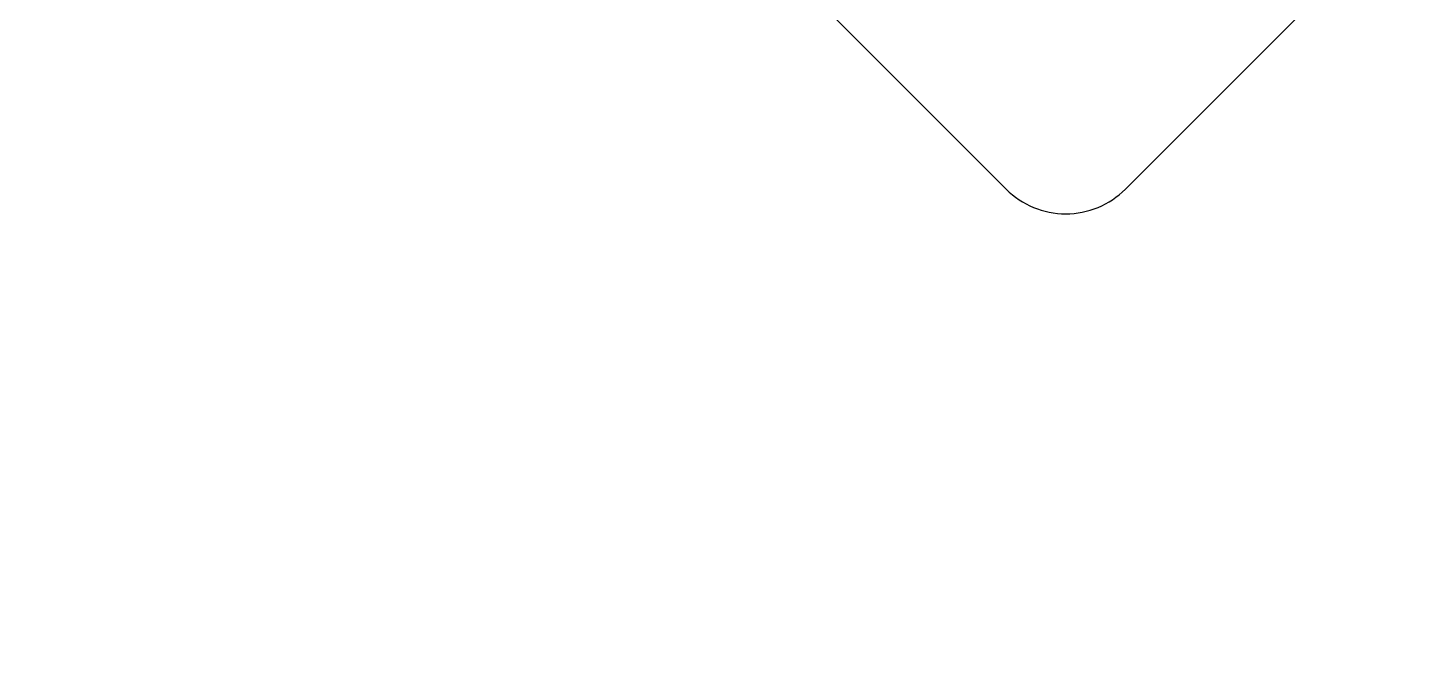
# Model space of a CAD drawing. Header units: millimetres. Extents: x -46397 to 283259, y -8690 to 23983.
# Drawn here: x -20142.6 to -20014.1, y -2732.4 to -2672.6 of the extents above; entities that cross this region are included whole.
import ezdxf

# ---------------------------------------------------------------- set-up
doc = ezdxf.new("R2010")
doc.units = ezdxf.units.MM
doc.linetypes.add('PHANTOM', pattern=[63.5, 31.75, -6.35, 6.35, -6.35, 6.35, -6.35])

# ---------------------------------------------------------------- blocks, each defined once
blk = doc.blocks.new('BO-2')
at = {"color": 251, "linetype": 'PHANTOM', "ltscale": 5}
for p, q in [((725.23, -664.94), (782.33, -722.04)), ((793.42, -722.04), (812.27, -703.19))]:
    blk.add_line(p, q, dxfattribs=at)
blk.add_arc((787.87, -716.5), 7.84, 225, 315, dxfattribs=at)

msp = doc.modelspace()

# ---------------------------------------------------------------- hatches: boundary and pattern name
h = msp.add_hatch()
h.set_pattern_fill('AR-HBONE', color=1, scale=0.3)
h.set_pattern_definition([(45, (-288320.135, 2325.294), (0, 43.1052294), [91.44, -30.48]), (135, (-288298.583, 2346.847), (4e-15, 43.1052294), [91.44, -30.48])])
h.paths.add_polyline_path([(-17781.52, -926.87), (-23881.52, -926.87, 0.282615), (-24230.2, -1141.06, 0.238931), (-24230.2, -2794.67, 0.282615), (-23881.52, -3008.87), (-17781.52, -3008.87, 0.282615), (-17432.84, -2794.67, 0.238931), (-17432.84, -1141.06, 0.282615)])
h.paths.add_polyline_path([(-17477.44, -1163.66, -0.238931), (-17477.44, -2772.07, -0.282615), (-17781.52, -2958.87), (-23881.52, -2958.87, -0.282615), (-24185.6, -2772.07, -0.238931), (-24185.6, -1163.66, -0.282615), (-23881.52, -976.87), (-17781.52, -976.87, -0.282615)], flags=16)

# ---------------------------------------------------------------- block references
msp.add_blockref('BO-2', (-20833.85, -1965.53, -1.5))

doc.saveas('drawing.dxf')
